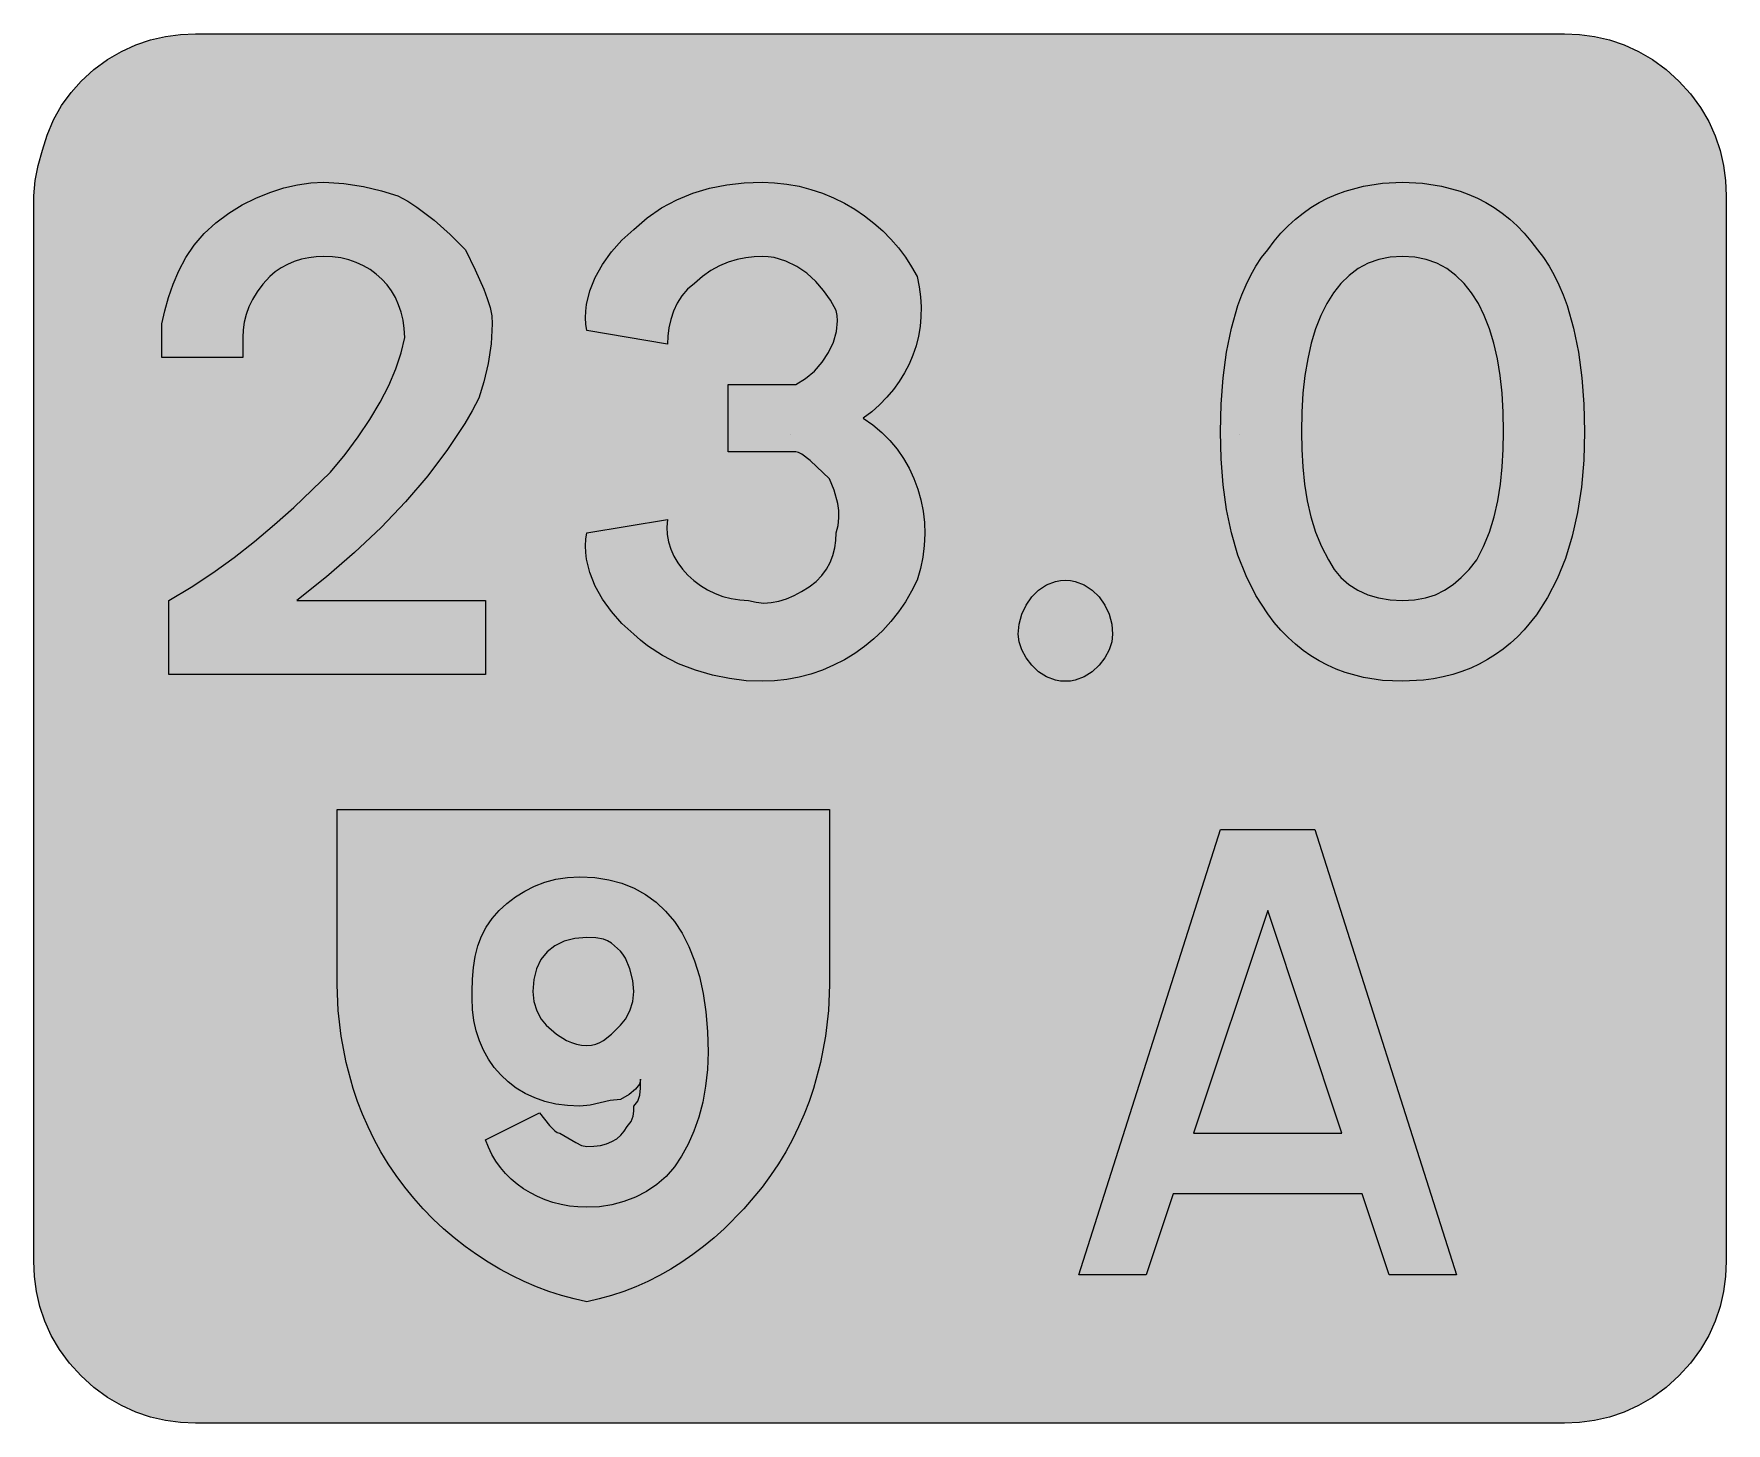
# Model space of a CAD drawing. Header units: metres. Extents: x 133 to 434, y 11 to 258.
import ezdxf

# ---------------------------------------------------------------- set-up
doc = ezdxf.new("R2010")
doc.units = ezdxf.units.M
for name, color, linetype, true_color in [('FILL_BLACK_000000', 7, 'Continuous', 0x000000), ('FILL_BLUE_0000FF', 7, 'Continuous', 0x0000ff), ('FILL_WHITE_FFFFFF', 7, 'Continuous', 0xffffff), ('FILL_YELLOW_FFFF00', 7, 'Continuous', 0xffff00), ('STROKE_WHITE_FFFFFF', 7, 'Continuous', 0xffffff)]:
    doc.layers.add(name, color=color, linetype=linetype, true_color=true_color)

msp = doc.modelspace()

# ---------------------------------------------------------------- hatches: boundary and pattern name
at = {"layer": 'FILL_BLACK_000000', "true_color": 0x000000}
h = msp.add_hatch(color=7, dxfattribs=at)
h.dxf.hatch_style = 1
h.paths.add_polyline_path([(224.55, 63.51), (225.45, 62.55), (225.9, 62.27), (226.35, 62.16), (229.2, 60.51), (230.23, 59.97), (231.15, 59.76), (232.44, 59.82), (233.63, 59.98), (234.69, 60.27), (235.65, 60.66), (236.49, 61.17), (237.23, 61.78), (237.84, 62.52), (238.35, 63.36), (239.04, 64.26), (239.4, 65.16), (239.53, 66.06), (239.55, 66.96), (240.24, 67.88), (240.6, 68.91), (240.73, 70.17), (240.75, 71.76), (240.69, 71.31), (240.53, 70.86), (239.85, 69.96), (238.73, 69.06), (237.15, 68.16), (235.35, 67.97), (233.55, 67.56), (231.75, 67.15), (229.95, 66.96), (227.76, 67.06), (225.68, 67.34), (223.72, 67.81), (221.89, 68.44), (220.18, 69.24), (218.6, 70.19), (217.16, 71.28), (215.85, 72.51), (214.68, 73.87), (213.66, 75.34), (212.79, 76.92), (212.06, 78.6), (211.49, 80.38), (211.08, 82.23), (210.83, 84.16), (210.75, 86.16), (210.75, 87.36), (210.81, 89.55), (210.99, 91.63), (211.32, 93.6), (211.8, 95.46), (212.45, 97.2), (213.28, 98.83), (214.31, 100.35), (215.55, 101.76), (216.96, 103.05), (218.48, 104.22), (220.11, 105.24), (221.85, 106.11), (223.71, 106.81), (225.68, 107.33), (227.76, 107.65), (229.95, 107.76), (232.58, 107.63), (235.06, 107.26), (237.4, 106.63), (239.59, 105.75), (241.62, 104.63), (243.49, 103.27), (245.2, 101.66), (246.75, 99.81), (248.13, 97.72), (249.33, 95.4), (250.36, 92.84), (251.21, 90.04), (251.88, 87.01), (252.36, 83.76), (252.65, 80.27), (252.75, 76.56), (252.64, 73.47), (252.32, 70.5), (251.8, 67.68), (251.1, 65.01), (250.23, 62.51), (249.21, 60.19), (248.04, 58.07), (246.75, 56.16), (245.29, 54.47), (243.64, 53.01), (241.81, 51.77), (239.85, 50.76), (237.77, 49.97), (235.61, 49.41), (233.4, 49.07), (231.15, 48.96), (229.59, 49.02), (228.06, 49.18), (226.58, 49.45), (225.13, 49.82), (223.74, 50.29), (222.4, 50.86), (221.12, 51.52), (219.9, 52.26), (218.75, 53.09), (217.69, 54), (216.7, 54.99), (215.79, 56.05), (214.98, 57.18), (214.27, 58.38), (213.66, 59.64), (213.15, 60.96), (222.75, 65.76), (224.55, 63.51)])
h.paths.add_polyline_path([(227.12, 96.3), (225.48, 95.5), (224.1, 94.41), (223.01, 93.03), (222.21, 91.39), (221.72, 89.5), (221.55, 87.36), (221.76, 85.58), (222.3, 83.91), (223.07, 82.47), (223.95, 81.36), (225.75, 79.78), (227.55, 78.66), (228.45, 78.27), (229.35, 77.98), (230.25, 77.82), (231.15, 77.76), (232, 77.82), (232.76, 77.98), (233.47, 78.27), (234.15, 78.66), (235.54, 79.78), (237.15, 81.36), (238.03, 82.47), (238.8, 83.91), (239.34, 85.58), (239.55, 87.36), (239.34, 89.33), (238.8, 91.41), (238.03, 93.27), (237.6, 94), (237.15, 94.56), (235.54, 95.95), (234.83, 96.37), (234.15, 96.66), (232.76, 96.92), (231.15, 96.96), (229.01, 96.79), (227.12, 96.3)], flags=16)
at = {"layer": 'FILL_BLUE_0000FF', "true_color": 0x0000ff}
h = msp.add_hatch(color=7, dxfattribs=at)
h.dxf.hatch_style = 1
h.paths.add_polyline_path([(405.15, 257.76), (407.85, 257.65), (410.53, 257.29), (413.19, 256.68), (415.8, 255.81), (418.36, 254.65), (420.84, 253.2), (423.25, 251.44), (425.55, 249.36), (427.63, 247.06), (429.39, 244.65), (430.84, 242.17), (432, 239.61), (432.87, 237), (433.48, 234.34), (433.84, 231.66), (433.95, 228.96), (433.95, 39.36), (433.84, 36.66), (433.48, 33.98), (432.87, 31.32), (432, 28.71), (430.84, 26.15), (429.39, 23.67), (427.63, 21.26), (425.55, 18.96), (423.25, 16.88), (420.84, 15.12), (418.36, 13.67), (415.8, 12.51), (413.19, 11.64), (410.53, 11.03), (407.85, 10.67), (405.15, 10.56), (161.55, 10.56), (158.85, 10.67), (156.17, 11.03), (153.51, 11.64), (150.9, 12.51), (148.34, 13.67), (145.86, 15.12), (143.45, 16.88), (141.15, 18.96), (139.07, 21.26), (137.31, 23.67), (135.86, 26.15), (134.7, 28.71), (133.83, 31.32), (133.22, 33.98), (132.86, 36.66), (132.75, 39.36), (132.75, 228.96), (132.96, 231.66), (133.5, 234.36), (134.27, 237.06), (135.15, 239.76), (136.26, 242.44), (137.7, 245.01), (139.37, 247.35), (141.15, 249.36), (143.45, 251.44), (145.86, 253.2), (148.34, 254.65), (150.9, 255.81), (153.51, 256.68), (156.17, 257.29), (158.85, 257.65), (161.55, 257.76), (405.15, 257.76)])
at = {"layer": 'FILL_WHITE_FFFFFF', "true_color": 0xffffff}
h = msp.add_hatch(color=7, dxfattribs=at)
h.dxf.hatch_style = 1
h.paths.add_polyline_path([(155.55, 200.16), (155.55, 206.16), (156.06, 208.46), (156.71, 210.83), (157.53, 213.23), (158.55, 215.61), (159.79, 217.94), (161.29, 220.17), (163.06, 222.25), (165.15, 224.16), (167.45, 225.85), (169.84, 227.31), (172.28, 228.55), (174.75, 229.56), (177.22, 230.35), (179.66, 230.91), (182.05, 231.25), (184.35, 231.36), (187.93, 231.15), (191.4, 230.61), (194.64, 229.84), (197.55, 228.96), (199.3, 228.01), (200.94, 226.95), (204, 224.61), (206.83, 222.04), (209.55, 219.36), (211.31, 215.78), (212.85, 212.31), (213.46, 210.65), (213.94, 209.07), (214.24, 207.56), (214.35, 206.16), (214.14, 202.58), (213.6, 199.11), (212.83, 195.87), (211.95, 192.96), (210.76, 190.7), (209.43, 188.41), (206.38, 183.79), (202.86, 179.14), (198.9, 174.51), (194.55, 169.93), (189.84, 165.45), (184.83, 161.12), (179.55, 156.96), (213.15, 156.96), (213.15, 143.76), (156.75, 143.76), (156.75, 156.96), (160.74, 159.32), (164.63, 161.87), (168.39, 164.6), (172.05, 167.46), (175.59, 170.44), (179.03, 173.5), (185.55, 179.76), (188.14, 182.91), (190.48, 186.04), (192.57, 189.15), (194.4, 192.21), (195.94, 195.22), (197.19, 198.15), (198.13, 201.01), (198.75, 203.76), (198.68, 205.31), (198.48, 206.79), (198.14, 208.21), (197.68, 209.55), (197.1, 210.82), (196.41, 212.01), (195.61, 213.11), (194.7, 214.11), (193.7, 215.02), (192.6, 215.82), (191.41, 216.51), (190.14, 217.09), (188.8, 217.55), (187.38, 217.89), (185.9, 218.09), (184.35, 218.16), (183, 218.1), (181.67, 217.93), (180.36, 217.65), (179.1, 217.26), (177.89, 216.75), (176.76, 216.13), (175.7, 215.4), (174.75, 214.56), (173.51, 213.21), (172.48, 211.86), (171.65, 210.51), (171, 209.16), (170.52, 207.81), (170.19, 206.46), (170.01, 205.11), (169.95, 203.76), (169.95, 200.16), (155.55, 200.16)])
h = msp.add_hatch(color=7, dxfattribs=at)
h.dxf.hatch_style = 1
h.paths.add_polyline_path([(256.35, 183.36), (256.35, 195.36), (265.95, 195.36), (267.15, 195.36), (268.35, 195.36), (270.09, 196.42), (271.67, 197.76), (273.05, 199.33), (274.2, 201.06), (275.06, 202.91), (275.61, 204.81), (275.78, 206.71), (275.72, 207.65), (275.55, 208.56), (274.54, 210.35), (273.32, 212.08), (271.9, 213.71), (270.3, 215.16), (268.53, 216.39), (266.61, 217.33), (264.54, 217.94), (263.46, 218.1), (262.35, 218.16), (260.95, 218.1), (259.46, 217.92), (257.92, 217.59), (256.35, 217.11), (254.78, 216.46), (253.24, 215.63), (251.75, 214.6), (250.35, 213.36), (249.11, 212.35), (248.08, 211.17), (247.25, 209.84), (246.6, 208.41), (246.12, 206.93), (245.79, 205.43), (245.61, 203.96), (245.55, 202.56), (231.15, 204.96), (230.98, 206.1), (230.92, 207.26), (230.97, 208.44), (231.11, 209.63), (231.7, 212.03), (232.65, 214.41), (233.94, 216.74), (235.54, 218.97), (237.42, 221.05), (239.55, 222.96), (241.91, 225.04), (244.46, 226.8), (247.19, 228.25), (250.05, 229.41), (253.03, 230.28), (256.09, 230.89), (259.2, 231.25), (262.35, 231.36), (264.58, 231.28), (266.78, 231.03), (268.94, 230.63), (271.05, 230.08), (273.1, 229.4), (275.09, 228.58), (277.01, 227.63), (278.85, 226.56), (280.61, 225.38), (282.27, 224.09), (283.84, 222.71), (285.3, 221.23), (286.65, 219.68), (287.88, 218.04), (288.98, 216.33), (289.95, 214.56), (290.33, 212.76), (290.57, 210.97), (290.68, 209.18), (290.64, 207.42), (290.48, 205.67), (290.18, 203.95), (289.76, 202.26), (289.2, 200.61), (288.52, 199), (287.71, 197.44), (286.78, 195.93), (285.73, 194.48), (284.56, 193.09), (283.27, 191.77), (281.87, 190.53), (280.35, 189.36), (282.08, 188.17), (283.67, 186.84), (285.11, 185.4), (286.41, 183.85), (287.56, 182.2), (288.56, 180.46), (289.4, 178.64), (290.1, 176.76), (290.64, 174.82), (291.03, 172.84), (291.25, 170.82), (291.32, 168.77), (291.22, 166.71), (290.96, 164.65), (290.54, 162.6), (289.95, 160.56), (288.98, 158.58), (287.88, 156.69), (286.65, 154.89), (285.3, 153.19), (283.84, 151.6), (282.27, 150.12), (280.61, 148.75), (278.85, 147.51), (277.01, 146.39), (275.09, 145.41), (273.1, 144.56), (271.05, 143.85), (268.94, 143.3), (266.78, 142.89), (264.58, 142.64), (262.35, 142.56), (259.55, 142.67), (256.59, 143.03), (253.55, 143.64), (250.5, 144.51), (247.5, 145.67), (244.63, 147.12), (241.96, 148.88), (240.72, 149.88), (239.55, 150.96), (237.42, 152.87), (235.54, 154.95), (233.94, 157.18), (232.65, 159.51), (231.7, 161.89), (231.11, 164.29), (230.97, 165.48), (230.92, 166.66), (230.98, 167.82), (231.15, 168.96), (245.55, 171.36), (245.42, 170.01), (245.48, 168.67), (245.71, 167.36), (246.11, 166.07), (246.67, 164.83), (247.36, 163.64), (248.2, 162.51), (249.15, 161.46), (250.22, 160.49), (251.39, 159.62), (252.65, 158.85), (253.99, 158.2), (255.4, 157.67), (256.87, 157.28), (258.39, 157.04), (259.95, 156.96), (261.3, 156.62), (262.65, 156.49), (264, 156.56), (265.35, 156.81), (266.7, 157.23), (268.05, 157.8), (269.4, 158.52), (270.75, 159.36), (271.99, 160.31), (273.02, 161.37), (273.85, 162.5), (274.5, 163.71), (274.98, 164.97), (275.31, 166.28), (275.49, 167.61), (275.55, 168.96), (275.89, 170.31), (276.04, 171.64), (276.01, 172.95), (275.85, 174.21), (275.21, 176.55), (274.35, 178.56), (270.9, 181.86), (269.46, 182.95), (268.85, 183.25), (268.35, 183.36), (256.35, 183.36)])
h = msp.add_hatch(color=7, dxfattribs=at)
h.dxf.hatch_style = 1
h.paths.add_polyline_path([(344.42, 196.58), (345.03, 201.11), (345.9, 205.41), (347.06, 209.42), (347.74, 211.31), (348.51, 213.12), (349.35, 214.83), (350.27, 216.44), (351.27, 217.95), (352.35, 219.36), (353.5, 220.88), (354.71, 222.29), (355.97, 223.59), (357.28, 224.78), (358.64, 225.87), (360.05, 226.85), (361.5, 227.73), (363, 228.51), (364.54, 229.19), (366.12, 229.78), (369.39, 230.67), (372.81, 231.19), (376.35, 231.36), (379.89, 231.19), (383.31, 230.67), (386.58, 229.78), (388.16, 229.19), (389.7, 228.51), (391.2, 227.73), (392.65, 226.85), (394.06, 225.87), (395.42, 224.78), (396.73, 223.59), (397.99, 222.29), (399.2, 220.88), (400.35, 219.36), (401.43, 217.95), (402.43, 216.44), (403.35, 214.83), (404.19, 213.12), (404.96, 211.31), (405.64, 209.42), (406.8, 205.41), (407.67, 201.11), (408.28, 196.58), (408.64, 191.85), (408.75, 186.96), (408.61, 181.91), (408.19, 177.13), (407.51, 172.61), (406.56, 168.38), (405.34, 164.43), (403.88, 160.78), (402.16, 157.44), (400.2, 154.41), (398, 151.7), (396.81, 150.48), (395.57, 149.33), (394.26, 148.27), (392.9, 147.3), (391.49, 146.41), (390.02, 145.62), (388.49, 144.91), (386.92, 144.29), (385.28, 143.77), (383.6, 143.34), (381.86, 143), (380.08, 142.76), (376.35, 142.56), (372.81, 142.73), (369.39, 143.25), (366.12, 144.14), (364.54, 144.73), (363, 145.41), (361.5, 146.19), (360.05, 147.07), (358.64, 148.05), (357.28, 149.14), (355.97, 150.33), (354.71, 151.63), (353.5, 153.04), (352.35, 154.56), (350.27, 157.82), (348.51, 161.31), (347.06, 165.02), (345.9, 168.96), (345.03, 173.12), (344.42, 177.51), (344.06, 182.12), (343.95, 186.96), (344.06, 191.85), (344.42, 196.58)])
h.paths.add_polyline_path([(380.44, 157.41), (382.21, 157.97), (383.85, 158.76), (385.37, 159.77), (386.81, 161.01), (388.2, 162.47), (389.55, 164.16), (390.79, 166.52), (391.82, 169.07), (392.65, 171.8), (393.3, 174.66), (393.78, 177.64), (394.11, 180.7), (394.29, 183.81), (394.35, 186.96), (394.28, 190.47), (394.07, 193.81), (393.72, 196.97), (393.23, 199.93), (392.59, 202.7), (391.82, 205.27), (390.9, 207.62), (389.85, 209.76), (388.65, 211.67), (387.32, 213.35), (385.84, 214.79), (384.23, 215.98), (382.47, 216.93), (380.57, 217.61), (378.53, 218.02), (376.35, 218.16), (374.17, 218.02), (372.13, 217.61), (370.23, 216.93), (368.48, 215.98), (366.86, 214.79), (365.38, 213.35), (364.05, 211.67), (362.85, 209.76), (361.8, 207.62), (360.88, 205.27), (360.11, 202.7), (359.48, 199.93), (358.98, 196.97), (358.63, 193.81), (358.42, 190.47), (358.35, 186.96), (358.41, 183.81), (358.59, 180.7), (358.92, 177.64), (359.4, 174.66), (360.05, 171.8), (360.88, 169.07), (361.91, 166.52), (363.15, 164.16), (364.16, 162.47), (365.38, 161.01), (366.8, 159.77), (368.4, 158.76), (370.17, 157.97), (372.09, 157.41), (374.16, 157.07), (376.35, 156.96), (378.49, 157.07), (380.44, 157.41)], flags=16)
h = msp.add_hatch(color=7, dxfattribs=at)
h.dxf.hatch_style = 1
h.paths.add_polyline_path([(324.59, 149.57), (324.11, 148.13), (323.36, 146.72), (322.35, 145.41), (321.12, 144.27), (319.69, 143.37), (318.09, 142.77), (317.24, 142.61), (316.35, 142.56), (315.46, 142.61), (314.61, 142.77), (313.01, 143.37), (311.58, 144.27), (310.35, 145.41), (309.34, 146.72), (308.59, 148.13), (308.11, 149.57), (307.95, 150.96), (308.11, 152.75), (308.59, 154.48), (309.34, 156.11), (310.35, 157.56), (311.58, 158.79), (313.01, 159.73), (314.61, 160.34), (315.46, 160.5), (316.35, 160.56), (317.24, 160.5), (318.09, 160.34), (319.69, 159.73), (321.12, 158.79), (322.35, 157.56), (323.36, 156.11), (324.11, 154.48), (324.59, 152.75), (324.75, 150.96), (324.59, 149.57)])
h = msp.add_hatch(color=7, dxfattribs=at)
h.dxf.hatch_style = 1
h.paths.add_polyline_path([(385.95, 36.96), (373.95, 36.96), (369.15, 51.36), (335.55, 51.36), (330.75, 36.96), (318.75, 36.96), (343.95, 116.16), (360.75, 116.16), (385.95, 36.96)])
h.paths.add_polyline_path([(339.15, 62.16), (365.55, 62.16), (352.35, 101.76), (339.15, 62.16)], flags=16)
at = {"layer": 'FILL_YELLOW_FFFF00', "true_color": 0xffff00}
h = msp.add_hatch(color=7, dxfattribs=at)
h.dxf.hatch_style = 1
h.paths.add_polyline_path([(228.9, 32.67), (226.66, 33.28), (224.42, 34.01), (222.21, 34.84), (220.01, 35.78), (217.84, 36.82), (215.7, 37.97), (213.6, 39.21), (211.54, 40.55), (209.53, 41.99), (207.57, 43.53), (205.67, 45.15), (203.83, 46.87), (202.06, 48.68), (200.37, 50.58), (198.75, 52.56), (197.23, 54.61), (195.82, 56.72), (194.52, 58.86), (193.33, 61.05), (192.24, 63.28), (191.26, 65.53), (190.38, 67.81), (189.6, 70.11), (188.33, 74.74), (187.44, 79.39), (186.92, 84.01), (186.75, 88.56), (186.75, 119.76), (274.35, 119.76), (274.35, 88.56), (274.18, 84.01), (273.66, 79.39), (272.77, 74.74), (271.5, 70.11), (270.72, 67.81), (269.84, 65.53), (268.86, 63.28), (267.77, 61.05), (266.58, 58.86), (265.28, 56.72), (263.87, 54.61), (262.35, 52.56), (259.09, 48.68), (255.62, 45.15), (253.81, 43.53), (251.95, 41.99), (250.05, 40.55), (248.1, 39.21), (246.11, 37.97), (244.08, 36.82), (242.01, 35.78), (239.91, 34.84), (237.77, 34.01), (235.59, 33.28), (233.39, 32.67), (231.15, 32.16), (228.9, 32.67)])

# ---------------------------------------------------------------- linework, layer by layer
at = {"layer": 'FILL_BLACK_000000', "lineweight": 0, "true_color": 0x000000}
for points in [[(224.55, 63.51), (225.45, 62.55), (225.9, 62.27), (226.35, 62.16), (229.2, 60.51), (230.23, 59.97), (231.15, 59.76), (232.44, 59.82), (233.63, 59.98), (234.69, 60.27), (235.65, 60.66), (236.49, 61.17), (237.23, 61.78), (237.84, 62.52), (238.35, 63.36), (239.04, 64.26), (239.4, 65.16), (239.53, 66.06), (239.55, 66.96), (240.24, 67.88), (240.6, 68.91), (240.73, 70.17), (240.75, 71.76), (240.69, 71.31), (240.53, 70.86), (239.85, 69.96), (238.73, 69.06), (237.15, 68.16), (235.35, 67.97), (233.55, 67.56), (231.75, 67.15), (229.95, 66.96), (227.76, 67.06), (225.68, 67.34), (223.72, 67.81), (221.89, 68.44), (220.18, 69.24), (218.6, 70.19), (217.16, 71.28), (215.85, 72.51), (214.68, 73.87), (213.66, 75.34), (212.79, 76.92), (212.06, 78.6), (211.49, 80.38), (211.08, 82.23), (210.83, 84.16), (210.75, 86.16), (210.75, 87.36), (210.81, 89.55), (210.99, 91.63), (211.32, 93.6), (211.8, 95.46), (212.45, 97.2), (213.28, 98.83), (214.31, 100.35), (215.55, 101.76), (216.96, 103.05), (218.48, 104.22), (220.11, 105.24), (221.85, 106.11), (223.71, 106.81), (225.68, 107.33), (227.76, 107.65), (229.95, 107.76), (232.58, 107.63), (235.06, 107.26), (237.4, 106.63), (239.59, 105.75), (241.62, 104.63), (243.49, 103.27), (245.2, 101.66), (246.75, 99.81), (248.13, 97.72), (249.33, 95.4), (250.36, 92.84), (251.21, 90.04), (251.88, 87.01), (252.36, 83.76), (252.65, 80.27), (252.75, 76.56), (252.64, 73.47), (252.32, 70.5), (251.8, 67.68), (251.1, 65.01), (250.23, 62.51), (249.21, 60.19), (248.04, 58.07), (246.75, 56.16), (245.29, 54.47), (243.64, 53.01), (241.81, 51.77), (239.85, 50.76), (237.77, 49.97), (235.61, 49.41), (233.4, 49.07), (231.15, 48.96), (229.59, 49.02), (228.06, 49.18), (226.58, 49.45), (225.13, 49.82), (223.74, 50.29), (222.4, 50.86), (221.12, 51.52), (219.9, 52.26), (218.75, 53.09), (217.69, 54), (216.7, 54.99), (215.79, 56.05), (214.98, 57.18), (214.27, 58.38), (213.66, 59.64), (213.15, 60.96), (222.75, 65.76)], [(227.12, 96.3), (225.48, 95.5), (224.1, 94.41), (223.01, 93.03), (222.21, 91.39), (221.72, 89.5), (221.55, 87.36), (221.76, 85.58), (222.3, 83.91), (223.07, 82.47), (223.95, 81.36), (225.75, 79.78), (227.55, 78.66), (228.45, 78.27), (229.35, 77.98), (230.25, 77.82), (231.15, 77.76), (232, 77.82), (232.76, 77.98), (233.47, 78.27), (234.15, 78.66), (235.54, 79.78), (237.15, 81.36), (238.03, 82.47), (238.8, 83.91), (239.34, 85.58), (239.55, 87.36), (239.34, 89.33), (238.8, 91.41), (238.03, 93.27), (237.6, 94), (237.15, 94.56), (235.54, 95.95), (234.83, 96.37), (234.15, 96.66), (232.76, 96.92), (231.15, 96.96), (229.01, 96.79)]]:
    msp.add_lwpolyline(points, close=True, dxfattribs=at)
at = {"layer": 'FILL_BLUE_0000FF', "lineweight": 0, "true_color": 0x0000ff}
msp.add_lwpolyline([(405.15, 257.76), (407.85, 257.65), (410.53, 257.29), (413.19, 256.68), (415.8, 255.81), (418.36, 254.65), (420.84, 253.2), (423.25, 251.44), (425.55, 249.36), (427.63, 247.06), (429.39, 244.65), (430.84, 242.17), (432, 239.61), (432.87, 237), (433.48, 234.34), (433.84, 231.66), (433.95, 228.96), (433.95, 39.36), (433.84, 36.66), (433.48, 33.98), (432.87, 31.32), (432, 28.71), (430.84, 26.15), (429.39, 23.67), (427.63, 21.26), (425.55, 18.96), (423.25, 16.88), (420.84, 15.12), (418.36, 13.67), (415.8, 12.51), (413.19, 11.64), (410.53, 11.03), (407.85, 10.67), (405.15, 10.56), (161.55, 10.56), (158.85, 10.67), (156.17, 11.03), (153.51, 11.64), (150.9, 12.51), (148.34, 13.67), (145.86, 15.12), (143.45, 16.88), (141.15, 18.96), (139.07, 21.26), (137.31, 23.67), (135.86, 26.15), (134.7, 28.71), (133.83, 31.32), (133.22, 33.98), (132.86, 36.66), (132.75, 39.36), (132.75, 228.96), (132.96, 231.66), (133.5, 234.36), (134.27, 237.06), (135.15, 239.76), (136.26, 242.44), (137.7, 245.01), (139.37, 247.35), (141.15, 249.36), (143.45, 251.44), (145.86, 253.2), (148.34, 254.65), (150.9, 255.81), (153.51, 256.68), (156.17, 257.29), (158.85, 257.65), (161.55, 257.76)], close=True, dxfattribs=at)
at = {"layer": 'FILL_WHITE_FFFFFF', "lineweight": 0, "true_color": 0xffffff}
for points in [[(155.55, 200.16), (155.55, 206.16), (156.06, 208.46), (156.71, 210.83), (157.53, 213.23), (158.55, 215.61), (159.79, 217.94), (161.29, 220.17), (163.06, 222.25), (165.15, 224.16), (167.45, 225.85), (169.84, 227.31), (172.28, 228.55), (174.75, 229.56), (177.22, 230.35), (179.66, 230.91), (182.05, 231.25), (184.35, 231.36), (187.93, 231.15), (191.4, 230.61), (194.64, 229.84), (197.55, 228.96), (199.3, 228.01), (200.94, 226.95), (204, 224.61), (206.83, 222.04), (209.55, 219.36), (211.31, 215.78), (212.85, 212.31), (213.46, 210.65), (213.94, 209.07), (214.24, 207.56), (214.35, 206.16), (214.14, 202.58), (213.6, 199.11), (212.83, 195.87), (211.95, 192.96), (210.76, 190.7), (209.43, 188.41), (206.38, 183.79), (202.86, 179.14), (198.9, 174.51), (194.55, 169.93), (189.84, 165.45), (184.83, 161.12), (179.55, 156.96), (213.15, 156.96), (213.15, 143.76), (156.75, 143.76), (156.75, 156.96), (160.74, 159.32), (164.63, 161.87), (168.39, 164.6), (172.05, 167.46), (175.59, 170.44), (179.03, 173.5), (185.55, 179.76), (188.14, 182.91), (190.48, 186.04), (192.57, 189.15), (194.4, 192.21), (195.94, 195.22), (197.19, 198.15), (198.13, 201.01), (198.75, 203.76), (198.68, 205.31), (198.48, 206.79), (198.14, 208.21), (197.68, 209.55), (197.1, 210.82), (196.41, 212.01), (195.61, 213.11), (194.7, 214.11), (193.7, 215.02), (192.6, 215.82), (191.41, 216.51), (190.14, 217.09), (188.8, 217.55), (187.38, 217.89), (185.9, 218.09), (184.35, 218.16), (183, 218.1), (181.67, 217.93), (180.36, 217.65), (179.1, 217.26), (177.89, 216.75), (176.76, 216.13), (175.7, 215.4), (174.75, 214.56), (173.51, 213.21), (172.48, 211.86), (171.65, 210.51), (171, 209.16), (170.52, 207.81), (170.19, 206.46), (170.01, 205.11), (169.95, 203.76), (169.95, 200.16)], [(256.35, 183.36), (256.35, 195.36), (265.95, 195.36), (267.15, 195.36), (268.35, 195.36), (270.09, 196.42), (271.67, 197.76), (273.05, 199.33), (274.2, 201.06), (275.06, 202.91), (275.61, 204.81), (275.78, 206.71), (275.72, 207.65), (275.55, 208.56), (274.54, 210.35), (273.32, 212.08), (271.9, 213.71), (270.3, 215.16), (268.53, 216.39), (266.61, 217.33), (264.54, 217.94), (263.46, 218.1), (262.35, 218.16), (260.95, 218.1), (259.46, 217.92), (257.92, 217.59), (256.35, 217.11), (254.78, 216.46), (253.24, 215.63), (251.75, 214.6), (250.35, 213.36), (249.11, 212.35), (248.08, 211.17), (247.25, 209.84), (246.6, 208.41), (246.12, 206.93), (245.79, 205.43), (245.61, 203.96), (245.55, 202.56), (231.15, 204.96), (230.98, 206.1), (230.92, 207.26), (230.97, 208.44), (231.11, 209.63), (231.7, 212.03), (232.65, 214.41), (233.94, 216.74), (235.54, 218.97), (237.42, 221.05), (239.55, 222.96), (241.91, 225.04), (244.46, 226.8), (247.19, 228.25), (250.05, 229.41), (253.03, 230.28), (256.09, 230.89), (259.2, 231.25), (262.35, 231.36), (264.58, 231.28), (266.78, 231.03), (268.94, 230.63), (271.05, 230.08), (273.1, 229.4), (275.09, 228.58), (277.01, 227.63), (278.85, 226.56), (280.61, 225.38), (282.27, 224.09), (283.84, 222.71), (285.3, 221.23), (286.65, 219.68), (287.88, 218.04), (288.98, 216.33), (289.95, 214.56), (290.33, 212.76), (290.57, 210.97), (290.68, 209.18), (290.64, 207.42), (290.48, 205.67), (290.18, 203.95), (289.76, 202.26), (289.2, 200.61), (288.52, 199), (287.71, 197.44), (286.78, 195.93), (285.73, 194.48), (284.56, 193.09), (283.27, 191.77), (281.87, 190.53), (280.35, 189.36), (282.08, 188.17), (283.67, 186.84), (285.11, 185.4), (286.41, 183.85), (287.56, 182.2), (288.56, 180.46), (289.4, 178.64), (290.1, 176.76), (290.64, 174.82), (291.03, 172.84), (291.25, 170.82), (291.32, 168.77), (291.22, 166.71), (290.96, 164.65), (290.54, 162.6), (289.95, 160.56), (288.98, 158.58), (287.88, 156.69), (286.65, 154.89), (285.3, 153.19), (283.84, 151.6), (282.27, 150.12), (280.61, 148.75), (278.85, 147.51), (277.01, 146.39), (275.09, 145.41), (273.1, 144.56), (271.05, 143.85), (268.94, 143.3), (266.78, 142.89), (264.58, 142.64), (262.35, 142.56), (259.55, 142.67), (256.59, 143.03), (253.55, 143.64), (250.5, 144.51), (247.5, 145.67), (244.63, 147.12), (241.96, 148.88), (240.72, 149.88), (239.55, 150.96), (237.42, 152.87), (235.54, 154.95), (233.94, 157.18), (232.65, 159.51), (231.7, 161.89), (231.11, 164.29), (230.97, 165.48), (230.92, 166.66), (230.98, 167.82), (231.15, 168.96), (245.55, 171.36), (245.42, 170.01), (245.48, 168.67), (245.71, 167.36), (246.11, 166.07), (246.67, 164.83), (247.36, 163.64), (248.2, 162.51), (249.15, 161.46), (250.22, 160.49), (251.39, 159.62), (252.65, 158.85), (253.99, 158.2), (255.4, 157.67), (256.87, 157.28), (258.39, 157.04), (259.95, 156.96), (261.3, 156.62), (262.65, 156.49), (264, 156.56), (265.35, 156.81), (266.7, 157.23), (268.05, 157.8), (269.4, 158.52), (270.75, 159.36), (271.99, 160.31), (273.02, 161.37), (273.85, 162.5), (274.5, 163.71), (274.98, 164.97), (275.31, 166.28), (275.49, 167.61), (275.55, 168.96), (275.89, 170.31), (276.04, 171.64), (276.01, 172.95), (275.85, 174.21), (275.21, 176.55), (274.35, 178.56), (270.9, 181.86), (269.46, 182.95), (268.85, 183.25), (268.35, 183.36)], [(344.42, 196.58), (345.03, 201.11), (345.9, 205.41), (347.06, 209.42), (347.74, 211.31), (348.51, 213.12), (349.35, 214.83), (350.27, 216.44), (351.27, 217.95), (352.35, 219.36), (353.5, 220.88), (354.71, 222.29), (355.97, 223.59), (357.28, 224.78), (358.64, 225.87), (360.05, 226.85), (361.5, 227.73), (363, 228.51), (364.54, 229.19), (366.12, 229.78), (369.39, 230.67), (372.81, 231.19), (376.35, 231.36), (379.89, 231.19), (383.31, 230.67), (386.58, 229.78), (388.16, 229.19), (389.7, 228.51), (391.2, 227.73), (392.65, 226.85), (394.06, 225.87), (395.42, 224.78), (396.73, 223.59), (397.99, 222.29), (399.2, 220.88), (400.35, 219.36), (401.43, 217.95), (402.43, 216.44), (403.35, 214.83), (404.19, 213.12), (404.96, 211.31), (405.64, 209.42), (406.8, 205.41), (407.67, 201.11), (408.28, 196.58), (408.64, 191.85), (408.75, 186.96), (408.61, 181.91), (408.19, 177.13), (407.51, 172.61), (406.56, 168.38), (405.34, 164.43), (403.88, 160.78), (402.16, 157.44), (400.2, 154.41), (398, 151.7), (396.81, 150.48), (395.57, 149.33), (394.26, 148.27), (392.9, 147.3), (391.49, 146.41), (390.02, 145.62), (388.49, 144.91), (386.92, 144.29), (385.28, 143.77), (383.6, 143.34), (381.86, 143), (380.08, 142.76), (376.35, 142.56), (372.81, 142.73), (369.39, 143.25), (366.12, 144.14), (364.54, 144.73), (363, 145.41), (361.5, 146.19), (360.05, 147.07), (358.64, 148.05), (357.28, 149.14), (355.97, 150.33), (354.71, 151.63), (353.5, 153.04), (352.35, 154.56), (350.27, 157.82), (348.51, 161.31), (347.06, 165.02), (345.9, 168.96), (345.03, 173.12), (344.42, 177.51), (344.06, 182.12), (343.95, 186.96), (344.06, 191.85)], [(380.44, 157.41), (382.21, 157.97), (383.85, 158.76), (385.37, 159.77), (386.81, 161.01), (388.2, 162.47), (389.55, 164.16), (390.79, 166.52), (391.82, 169.07), (392.65, 171.8), (393.3, 174.66), (393.78, 177.64), (394.11, 180.7), (394.29, 183.81), (394.35, 186.96), (394.28, 190.47), (394.07, 193.81), (393.72, 196.97), (393.23, 199.93), (392.59, 202.7), (391.82, 205.27), (390.9, 207.62), (389.85, 209.76), (388.65, 211.67), (387.32, 213.35), (385.84, 214.79), (384.23, 215.98), (382.47, 216.93), (380.57, 217.61), (378.53, 218.02), (376.35, 218.16), (374.17, 218.02), (372.13, 217.61), (370.23, 216.93), (368.48, 215.98), (366.86, 214.79), (365.38, 213.35), (364.05, 211.67), (362.85, 209.76), (361.8, 207.62), (360.88, 205.27), (360.11, 202.7), (359.48, 199.93), (358.98, 196.97), (358.63, 193.81), (358.42, 190.47), (358.35, 186.96), (358.41, 183.81), (358.59, 180.7), (358.92, 177.64), (359.4, 174.66), (360.05, 171.8), (360.88, 169.07), (361.91, 166.52), (363.15, 164.16), (364.16, 162.47), (365.38, 161.01), (366.8, 159.77), (368.4, 158.76), (370.17, 157.97), (372.09, 157.41), (374.16, 157.07), (376.35, 156.96), (378.49, 157.07)], [(324.59, 149.57), (324.11, 148.13), (323.36, 146.72), (322.35, 145.41), (321.12, 144.27), (319.69, 143.37), (318.09, 142.77), (317.24, 142.61), (316.35, 142.56), (315.46, 142.61), (314.61, 142.77), (313.01, 143.37), (311.58, 144.27), (310.35, 145.41), (309.34, 146.72), (308.59, 148.13), (308.11, 149.57), (307.95, 150.96), (308.11, 152.75), (308.59, 154.48), (309.34, 156.11), (310.35, 157.56), (311.58, 158.79), (313.01, 159.73), (314.61, 160.34), (315.46, 160.5), (316.35, 160.56), (317.24, 160.5), (318.09, 160.34), (319.69, 159.73), (321.12, 158.79), (322.35, 157.56), (323.36, 156.11), (324.11, 154.48), (324.59, 152.75), (324.75, 150.96)], [(385.95, 36.96), (373.95, 36.96), (369.15, 51.36), (335.55, 51.36), (330.75, 36.96), (318.75, 36.96), (343.95, 116.16), (360.75, 116.16)], [(339.15, 62.16), (365.55, 62.16), (352.35, 101.76)]]:
    msp.add_lwpolyline(points, close=True, dxfattribs=at)
at = {"layer": 'FILL_YELLOW_FFFF00', "lineweight": 0, "true_color": 0xffff00}
msp.add_lwpolyline([(228.9, 32.67), (226.66, 33.28), (224.42, 34.01), (222.21, 34.84), (220.01, 35.78), (217.84, 36.82), (215.7, 37.97), (213.6, 39.21), (211.54, 40.55), (209.53, 41.99), (207.57, 43.53), (205.67, 45.15), (203.83, 46.87), (202.06, 48.68), (200.37, 50.58), (198.75, 52.56), (197.23, 54.61), (195.82, 56.72), (194.52, 58.86), (193.33, 61.05), (192.24, 63.28), (191.26, 65.53), (190.38, 67.81), (189.6, 70.11), (188.33, 74.74), (187.44, 79.39), (186.92, 84.01), (186.75, 88.56), (186.75, 119.76), (274.35, 119.76), (274.35, 88.56), (274.18, 84.01), (273.66, 79.39), (272.77, 74.74), (271.5, 70.11), (270.72, 67.81), (269.84, 65.53), (268.86, 63.28), (267.77, 61.05), (266.58, 58.86), (265.28, 56.72), (263.87, 54.61), (262.35, 52.56), (259.09, 48.68), (255.62, 45.15), (253.81, 43.53), (251.95, 41.99), (250.05, 40.55), (248.1, 39.21), (246.11, 37.97), (244.08, 36.82), (242.01, 35.78), (239.91, 34.84), (237.77, 34.01), (235.59, 33.28), (233.39, 32.67), (231.15, 32.16)], close=True, dxfattribs=at)
at = {"layer": 'STROKE_WHITE_FFFFFF', "lineweight": 0, "true_color": 0xffffff}
for points in [[(343.95, 186.96), (343.95, 186.96)], [(267.35, 186.4), (267.35, 186.4)], [(347.35, 186.4), (347.35, 186.4)], [(347.35, 186.4), (347.35, 186.4)], [(347.35, 186.4), (347.35, 186.4)], [(347.35, 186.4), (347.35, 186.4)], [(347.35, 186.4), (347.35, 186.4)]]:
    msp.add_lwpolyline(points, dxfattribs=at)

doc.saveas('drawing.dxf')
